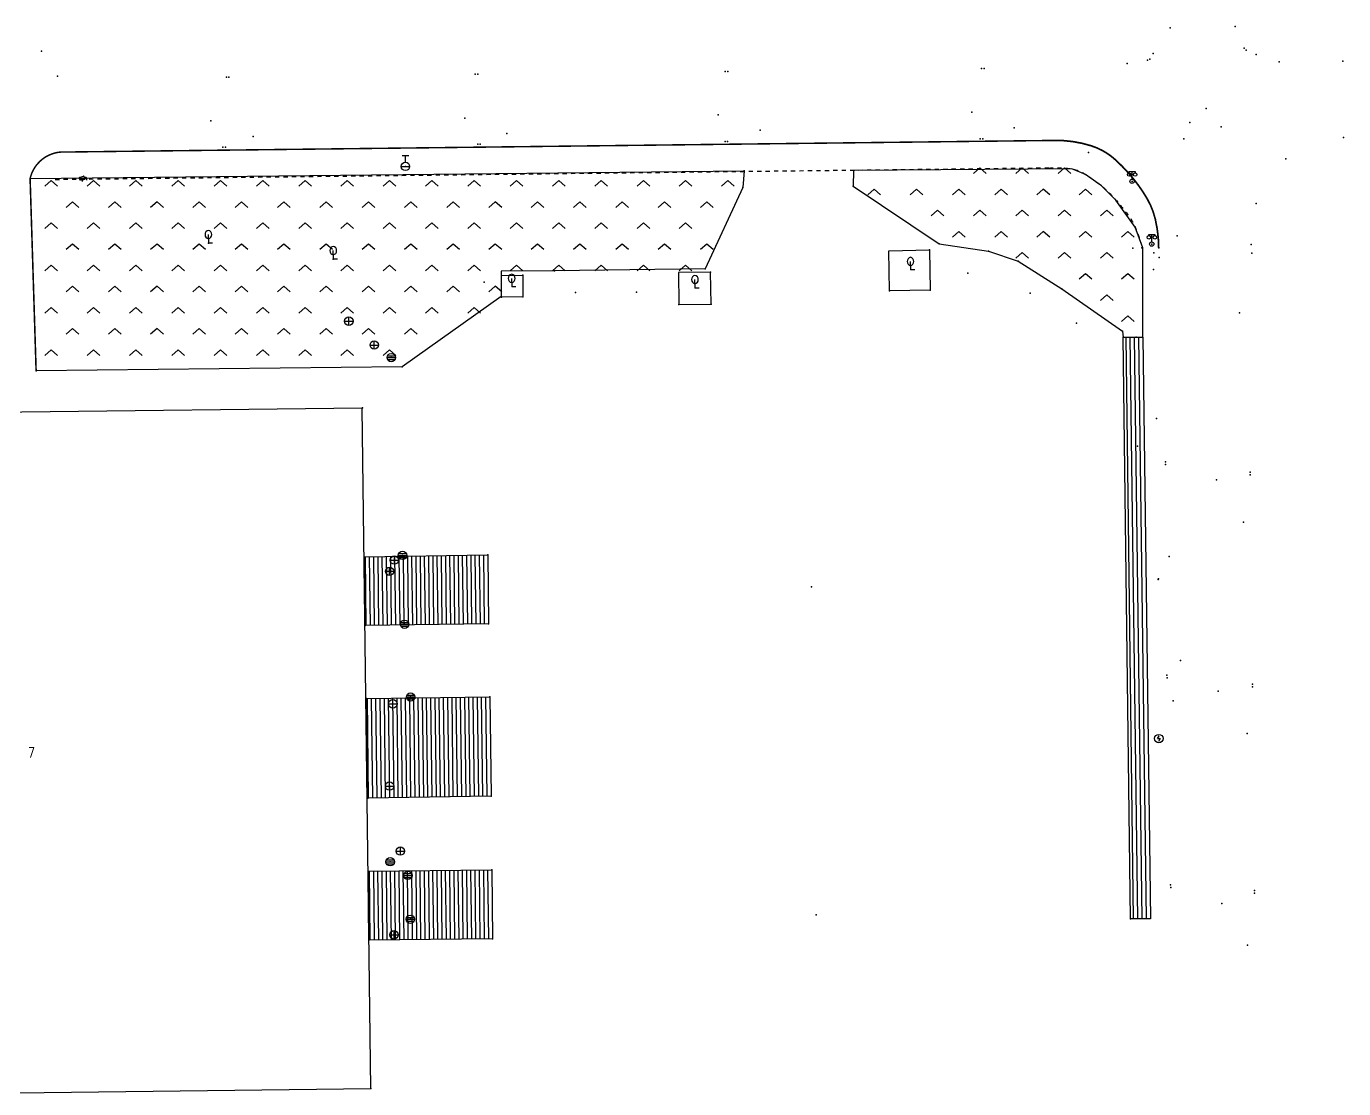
# Model space of a CAD drawing. Extents: x 940 to 1495, y 832 to 1212.
# Drawn here: x 1339.3 to 1495, y 1086 to 1211.6 of the extents above; entities that cross this region are included whole.
import ezdxf
from ezdxf.enums import TextEntityAlignment as Align

# ---------------------------------------------------------------- set-up
doc = ezdxf.new("R2010")
doc.units = 0
doc.header["$LTSCALE"] = 0.5
doc.header["$PDSIZE"] = 0.2
doc.linetypes.add('X6', pattern=[2, 1, -1])
doc.layers.get('0').update_dxf_attribs({"linetype": 'CONTINUOUS'})
doc.layers.add('ASSIST', color=7, linetype='CONTINUOUS', plot=False)
for name, color, linetype in [('COMPONENT', 4, 'CONTINUOUS'), ('DLDW', 11, 'CONTINUOUS'), ('DLSS', 4, 'CONTINUOUS'), ('GXYZ', 2, 'CONTINUOUS'), ('JMD', 6, 'CONTINUOUS'), ('ZBTZ', 3, 'CONTINUOUS'), ('ZDH', 1, 'CONTINUOUS')]:
    doc.layers.add(name, color=color, linetype=linetype)
doc.styles.add('HZ', font='rs.shx', dxfattribs={"width": 0.8, "bigfont": 'hztxt.shx'})

# ---------------------------------------------------------------- blocks, each defined once
blk = doc.blocks.new('gcbj0103')
for p, q in [((-1, 0), (1, 0)), ((-0.9009279699931145, 0.4339686542644392), (0.9009279699931145, 0.4339686542644392)), ((-0.8840719287007586, -0.4673508584386283), (0.8840719287007586, -0.4673508584386283))]:
    blk.add_line(p, q)
blk.add_circle((0, 0), 1)
blk = doc.blocks.new('gcbj0102')
for p, q in [((-1, 0), (1, 0)), ((-8.881784197001252e-16, -1), (-8.881784197001252e-16, 1))]:
    blk.add_line(p, q)
blk.add_circle((0, 0), 1)
blk = doc.blocks.new('gcbj0612')
for p, q in [((-0.7458569407542344, 0.2598197386311203), (0.1571368456564155, 0.5260803049821767)), ((-0.5670090337425311, -0.3368004811462534), (0.3359847526681197, -0.07053991479519683))]:
    blk.add_line(p, q)
at = {"flags": 128}
for points in [[(-0.7347474870311482, 0.2633573525126936), (-0.7654477018694417, 0.2497338557431057), (-0.7922594463429147, 0.2256723448834808), (-0.8142136741489769, 0.1920424656279407), (-0.8305169022935347, 0.1500596894345765), (-0.8405798896337973, 0.1012413832200727), (-0.8440389335884295, 0.0473519677658778), (-0.8407690152964601, -0.009660853045991229), (-0.8308883181246497, -0.06773648732593768), (-0.814753956212693, -0.1247759303364951), (-0.792949067437758, -0.1787176279924427), (-0.7662617372922544, -0.2276119867967721), (-0.7356565154208012, -0.2696918372292857), (-0.7022395542829606, -0.3034363038573714), (-0.667218629921297, -0.32762577373674), (-0.6318594897883695, -0.341385976400902), (-0.597440105335923, -0.3442195822737164), (-0.5652044827969005, -0.3360241774560515), (-0.5363177015589574, -0.3170959652309367), (-0.5118238051598076, -0.2881190605051636), (-0.4926080668335409, -0.2501407641141103), (-0.4793649934293864, -0.2045337106408359), (-0.4725732241246614, -0.1529462578258831), (-0.4724782311578211, -0.09724291062378158), (-0.4790834478221888, -0.03943693313607093), (-0.4921501443777901, 0.01838241599883774), (-0.5112060563661598, 0.07412539485636405), (-0.5355624534783437, 0.1257773069436822), (-0.564339032062734, 0.1714713175802123), (-0.5964957315926463, 0.2095559261669666), (-0.6308703251636065, 0.2386546557211399), (-0.66622042540183, 0.2577158023406442), (-0.7012683875809196, 0.2660504465233174)], [(-0.7125718318520766, 0.1761321249843057), (-0.7241168407460936, 0.1668597046865807), (-0.745193987841973, 0.1209817677679187), (-0.7534887512468319, 0.03866720824729918), (-0.7401951170540225, -0.05999870397622241), (-0.7047586472457568, -0.1530508592238461), (-0.6581541844915546, -0.221393572121191), (-0.6178041203861657, -0.2514852704528304), (-0.6030864599991925, -0.255005689588497), (-0.5915354121203765, -0.2446691776438211), (-0.5705369717625195, -0.1991121883041005), (-0.5617865780718726, -0.1168371180043832), (-0.5758802286178867, -0.01824664557686012), (-0.6106642327333984, 0.07512669735982255), (-0.6576933486222306, 0.1429505950606318), (-0.6978411817650052, 0.1735142059068034)]]:
    blk.add_lwpolyline(points, close=True, dxfattribs=at)
blk.add_lwpolyline([(0.2976538328897113, -0.08184233189102658), (0.3292567688137712, -0.07128064146669666), (0.3572731540031045, -0.05010334967069735), (0.3806905114285786, -0.01907577727292048), (0.3986625671574198, 0.02068077816771621), (0.4105398336319445, 0.06772956459097876), (0.4158930813354581, 0.1203702978531348), (0.4145288506087493, 0.1767006078638088), (0.4064964430395817, 0.2346847878555393), (0.3920861397651343, 0.2922273622736473), (0.3718187110757077, 0.347248814635126), (0.3464265964294601, 0.3977607386466923), (0.3168274350088444, 0.4419376967148312), (0.2840909033912433, 0.4781831889713879), (0.2494000587788014, 0.5051873487768452), (0.2140085847946537, 0.5219742796581471), (0.1791954849288626, 0.5279373229834932), (0.1462188609561151, 0.522860981844562)], dxfattribs=at)
at = {"extrusion": (0, 0, -1), "flags": 128}
blk.add_lwpolyline([(-0.4023446645690179, 0.2541732805644537), (-0.506423858782463, 0.2825473205747729), (-0.605374279677756, 0.2943829550181719), (-0.694067153936745, 0.2731417783277305), (-0.7671658848188543, 0.2032230796242877), (-0.8136418622158144, 0.0947083865141137), (-0.8162163030180236, -0.01412013098298046), (-0.7955409019545915, -0.05623803400928667), (-0.7572906624563336, -0.08353754529338582), (-0.7022098950160722, -0.09255065438953097), (-0.6427814281366047, -0.08578044505304958), (-0.5944132513682155, -0.06721795822032182), (-0.5725133542611899, -0.04085423482772797), (-0.5878949997979642, -0.01110048940547274), (-0.6314281318417642, 0.01580830840407455), (-0.6885730347363492, 0.03314249225611873), (-0.7452185545258577, 0.03448630897047184), (-0.7945621382187175, 0.01877631431858339), (-0.8359231746992085, -0.01056765322274296), (-0.8927311324439069, -0.09592453278434072), (-0.9118600060691657, -0.1933414949939753), (-0.8975803125531636, -0.286512028175167), (-0.8661122684509532, -0.3768418472422602)], dxfattribs=at)
blk.add_lwpolyline([(-0.09282248118870484, -0.1969798290674589), (-0.2215975466818496, -0.5397991055343048), (0.05032784705915372, -0.5397991055343048)], close=True)
blk = doc.blocks.new('gc133')
for p, q in [((-1, 0), (1, 0)), ((-0.8, 2.6), (0.8, 2.6)), ((0, 1), (0, 2.6))]:
    blk.add_line(p, q)
blk.add_circle((0, 0), 1)
blk = doc.blocks.new('gc143')
for p, q in [((2.498001805406602e-16, 1), (9.593355060531668e-17, 2)), ((2.498001805406602e-16, 1), (2.498001805406602e-16, 0)), ((1, 0), (0, 0))]:
    blk.add_line(p, q)
for centre, start, end in [((0.2249999999999998, 2), 102.6803834918198, 257.3196165081802), ((-0.2249999999999998, 2), 282.6803834918198, 77.31961650818025)]:
    blk.add_arc(centre, 1.025, start, end)
blk = doc.blocks.new('gc097')
for p, q in [((-0.6999991656703307, 2.001080768634255), (-0.6999991656703307, 2.301080768634255)), ((-0.6999991656703307, 2.301080768634255), (0.6999991656703307, 2.298919231365744)), ((3.061515884555943e-17, 0.5), (3.061515884555943e-17, 2.3)), ((0.6999991656703307, 2.298919231365744), (0.6999991656703307, 1.998919231365745))]:
    blk.add_line(p, q)
for centre, radius in [((-0.6999991656703307, 1.601080768634255), 0.4), ((0, 0), 0.5), ((0.7265381501658085, 1.599800599500545), 0.4)]:
    blk.add_circle(centre, radius)
blk = doc.blocks.new('gc050')
for p, q in [((-0.3464, 0), (0.05446059767919031, 0.6923227435439937)), ((-0.3464, 0), (0.3464, -1.110223024625157e-16)), ((0.3464, -1.110223024625157e-16), (-0.0550644551031203, -0.6919727532849503))]:
    blk.add_line(p, q)
blk.add_circle((0, 0), 1)
blk = doc.blocks.new('gc211')
for p, q in [((0, 0), (-1.5, -1.322875655532295)), ((1.5, -1.322875655532295), (0, 0))]:
    blk.add_line(p, q)

msp = doc.modelspace()

# ---------------------------------------------------------------- linework, layer by layer
at = {"layer": 'ASSIST', "linetype": 'Continuous', "flags": 128}
for points in [[(1468.928, 1174.861), (1471.240389096566, 1174.861), (1472.17167498134, 1106.055), (1469.807, 1106.055)], [(1379.199, 1148.896), (1393.8, 1149.102), (1393.895, 1140.959), (1379.296, 1140.744)], [(1379.489, 1132.118), (1394.042, 1132.326), (1394.2, 1120.594), (1379.632, 1120.348)], [(1379.676, 1111.707), (1394.287, 1111.875), (1394.38, 1103.695), (1379.759, 1103.566)]]:
    msp.add_lwpolyline(points, close=True, dxfattribs=at)
at = {"layer": 'DLSS', "linetype": 'Continuous', "const_width": 0.175, "elevation": 8.675, "flags": 128}
msp.add_lwpolyline([(1460.764, 1198.119), (1343.253, 1196.741)], dxfattribs=at)
at = {"layer": 'DLSS', "linetype": 'Continuous', "flags": 128}
for points, const_width in [([(1473.133, 1185.43, 0.05673601141596301), (1472.737534777965, 1188.787951049303, 0.07351776362397887), (1471.774, 1191.219, 0.0395730668242844), (1470.177993036022, 1193.535792847546, 0.03581904427935694), (1468.051, 1195.801, 0.1097548606046813), (1465.156948147421, 1197.483535992135, 0.0823454519112214), (1460.764, 1198.119)], 0.2), ([(1339.704, 1193.627, -0.06689575453661205), (1340.084670652338, 1194.635137211985, -0.06689575453653256), (1340.718, 1195.507, -0.08922379532718105), (1341.874514292037, 1196.351997382244, -0.08922379532721222), (1343.253, 1196.741)], 0.175)]:
    msp.add_lwpolyline(points, format="xyb", dxfattribs=dict(at, const_width=const_width))
at = {"layer": 'DLSS', "linetype": 'X6', "flags": 128}
msp.add_lwpolyline([(1460.155683624468, 1194.845997132477), (1342.644683624468, 1193.467997132477)], dxfattribs=at)
msp.add_lwpolyline([(1460.155683624468, 1194.845997132477, -0.06750446779402339), (1462.84890433047, 1194.749269935577, -0.1047919637646893), (1464.471708545678, 1194.101993363145, -0.0170490432235503), (1466.355767015586, 1192.749988037389, -0.03262663811911104), (1467.266075971618, 1191.948734499475, -0.01991180193421777), (1468.079001121998, 1191.065519047297, -0.0106005308799156), (1469.501567947289, 1189.316974559945, -0.06349153174759546), (1470.35917791383, 1187.869737113501, -0.0409383624989052), (1471.193525717326, 1185.404181240743)], format="xyb", dxfattribs=at)
at = {"layer": 'DLSS', "linetype": 'Continuous', "const_width": 0.175, "flags": 128}
msp.add_lwpolyline([(1339.704, 1193.627), (1340.416, 1170.867)], dxfattribs=at)
at = {"layer": 'JMD', "linetype": 'Continuous'}
for p, q in [((1468.928, 1174.861), (1471.240389096566, 1174.861)), ((1469.240389096566, 1174.861), (1470.126452587884, 1106.055)), ((1469.740389096566, 1174.861), (1470.637758186248, 1106.055)), ((1470.240389096566, 1174.861), (1471.149063784612, 1106.055)), ((1470.740389096566, 1174.861), (1471.660369382976, 1106.055)), ((1471.240389096566, 1174.861), (1472.17167498134, 1106.055)), ((1379.199, 1148.896), (1393.8, 1149.102)), ((1379.30144292054, 1148.897445328514), (1379.398428888224, 1140.745508473934)), ((1379.801393164659, 1148.904498937875), (1379.898310650699, 1140.752870250695)), ((1380.301343408778, 1148.911552547237), (1380.398192413174, 1140.760232027456)), ((1380.801293652897, 1148.918606156599), (1380.898074175649, 1140.767593804217)), ((1381.301243897017, 1148.92565976596), (1381.397955938124, 1140.774955580978)), ((1381.801194141136, 1148.932713375322), (1381.897837700599, 1140.782317357739)), ((1382.301144385255, 1148.939766984684), (1382.397719463074, 1140.7896791345)), ((1382.801094629375, 1148.946820594045), (1382.897601225549, 1140.79704091126)), ((1383.301044873494, 1148.953874203406), (1383.397482988024, 1140.804402688021)), ((1383.800995117613, 1148.960927812768), (1383.897364750499, 1140.811764464782)), ((1384.300945361733, 1148.96798142213), (1384.397246512974, 1140.819126241543)), ((1384.800895605852, 1148.975035031491), (1384.897128275449, 1140.826488018304)), ((1385.300845849971, 1148.982088640853), (1385.397010037924, 1140.833849795065)), ((1385.800796094091, 1148.989142250215), (1385.896891800399, 1140.841211571826)), ((1386.30074633821, 1148.996195859576), (1386.396773562874, 1140.848573348587)), ((1386.800696582329, 1149.003249468938), (1386.896655325349, 1140.855935125348)), ((1387.300646826449, 1149.010303078299), (1387.396537087825, 1140.863296902108)), ((1387.800597070568, 1149.017356687661), (1387.8964188503, 1140.870658678869)), ((1388.300547314687, 1149.024410297023), (1388.396300612774, 1140.87802045563)), ((1388.800497558807, 1149.031463906384), (1388.89618237525, 1140.885382232391)), ((1389.300447802926, 1149.038517515746), (1389.396064137725, 1140.892744009152)), ((1389.800398047045, 1149.045571125107), (1389.8959459002, 1140.900105785913)), ((1390.300348291165, 1149.052624734469), (1390.395827662675, 1140.907467562674)), ((1390.800298535284, 1149.05967834383), (1390.89570942515, 1140.914829339435)), ((1391.300248779403, 1149.066731953192), (1391.395591187625, 1140.922191116196)), ((1391.800199023523, 1149.073785562554), (1391.8954729501, 1140.929552892957)), ((1392.300149267642, 1149.080839171915), (1392.395354712575, 1140.936914669717)), ((1392.800099511761, 1149.087892781277), (1392.89523647505, 1140.944276446478)), ((1393.300049755881, 1149.094946390639), (1393.395118237525, 1140.951638223239)), ((1393.8, 1149.102), (1393.895, 1140.959)), ((1393.895, 1140.959), (1379.296, 1140.744)), ((1379.489, 1132.118), (1394.042, 1132.326)), ((1390.542357431751, 1132.2759810586), (1390.696750296554, 1120.534842982767)), ((1391.042306370072, 1132.283126621657), (1391.197214539903, 1120.543293985229)), ((1391.542255308393, 1132.290272184714), (1391.697678783253, 1120.551744987691)), ((1392.042204246715, 1132.297417747771), (1392.198143026602, 1120.560195990153)), ((1392.542153185036, 1132.304563310829), (1392.698607269952, 1120.568646992615)), ((1393.042102123357, 1132.311708873886), (1393.199071513301, 1120.577097995076)), ((1393.542051061679, 1132.318854436943), (1393.699535756651, 1120.585548997538)), ((1394.042, 1132.326), (1394.2, 1120.594)), ((1379.543480788682, 1132.118778671342), (1379.686536942866, 1120.348920928607)), ((1380.043429727004, 1132.125924234399), (1380.187001186215, 1120.357371931069)), ((1380.543378665325, 1132.133069797457), (1380.687465429565, 1120.365822933531)), ((1381.043327603646, 1132.140215360514), (1381.187929672914, 1120.374273935992)), ((1381.543276541967, 1132.147360923571), (1381.688393916264, 1120.382724938454)), ((1382.043225480289, 1132.154506486628), (1382.188858159613, 1120.391175940916)), ((1382.54317441861, 1132.161652049685), (1382.689322402962, 1120.399626943378)), ((1383.043123356931, 1132.168797612743), (1383.189786646312, 1120.40807794584)), ((1383.543072295253, 1132.1759431758), (1383.690250889661, 1120.416528948301)), ((1384.043021233574, 1132.183088738857), (1384.190715133011, 1120.424979950763)), ((1384.542970171895, 1132.190234301914), (1384.69117937636, 1120.433430953225)), ((1385.042919110216, 1132.197379864971), (1385.19164361971, 1120.441881955687)), ((1385.542868048538, 1132.204525428028), (1385.692107863059, 1120.450332958149)), ((1386.042816986859, 1132.211670991085), (1386.192572106409, 1120.458783960611)), ((1386.54276592518, 1132.218816554143), (1386.693036349758, 1120.467234963073)), ((1387.042714863502, 1132.2259621172), (1387.193500593108, 1120.475685965534)), ((1387.542663801823, 1132.233107680257), (1387.693964836457, 1120.484136967996)), ((1388.042612740144, 1132.240253243314), (1388.194429079806, 1120.492587970458)), ((1388.542561678466, 1132.247398806371), (1388.694893323156, 1120.50103897292)), ((1389.042510616787, 1132.254544369428), (1389.195357566505, 1120.509489975382)), ((1389.542459555108, 1132.261689932486), (1389.695821809855, 1120.517940977844)), ((1390.04240849343, 1132.268835495543), (1390.196286053204, 1120.526391980305)), ((1394.2, 1120.594), (1379.632, 1120.348)), ((1379.676, 1111.707), (1394.287, 1111.875)), ((1379.787958415057, 1111.708287318714), (1379.871035041171, 1103.56698847687)), ((1380.287925366262, 1111.714036031862), (1380.371344177683, 1103.571402667322)), ((1380.787892317467, 1111.71978474501), (1380.871653314194, 1103.575816857775)), ((1381.287859268672, 1111.725533458158), (1381.371962450705, 1103.580231048228)), ((1381.787826219877, 1111.731282171305), (1381.872271587217, 1103.584645238681)), ((1382.287793171082, 1111.737030884453), (1382.372580723728, 1103.589059429134)), ((1382.787760122287, 1111.742779597601), (1382.872889860239, 1103.593473619586)), ((1383.287727073492, 1111.748528310748), (1383.373198996751, 1103.597887810039)), ((1383.787694024697, 1111.754277023896), (1383.873508133262, 1103.602302000492)), ((1384.287660975902, 1111.760025737044), (1384.373817269773, 1103.606716190945)), ((1384.787627927107, 1111.765774450192), (1384.874126406285, 1103.611130381397)), ((1385.287594878311, 1111.77152316334), (1385.374435542796, 1103.61554457185)), ((1385.787561829516, 1111.777271876487), (1385.874744679307, 1103.619958762303)), ((1386.287528780721, 1111.783020589635), (1386.375053815819, 1103.624372952756)), ((1386.787495731926, 1111.788769302783), (1386.87536295233, 1103.628787143208)), ((1387.287462683131, 1111.794518015931), (1387.375672088841, 1103.633201333661)), ((1387.787429634336, 1111.800266729079), (1387.875981225353, 1103.637615524114)), ((1388.287396585541, 1111.806015442226), (1388.376290361864, 1103.642029714567)), ((1388.787363536746, 1111.811764155374), (1388.876599498375, 1103.646443905019)), ((1389.287330487951, 1111.817512868522), (1389.376908634887, 1103.650858095472)), ((1389.787297439156, 1111.82326158167), (1389.877217771398, 1103.655272285925)), ((1390.287264390361, 1111.829010294818), (1390.377526907909, 1103.659686476378)), ((1390.787231341566, 1111.834759007965), (1390.877836044421, 1103.664100666831)), ((1391.28719829277, 1111.840507721113), (1391.378145180932, 1103.668514857283)), ((1391.787165243975, 1111.846256434261), (1391.878454317443, 1103.672929047736)), ((1392.28713219518, 1111.852005147409), (1392.378763453955, 1103.677343238189)), ((1392.787099146385, 1111.857753860557), (1392.879072590466, 1103.681757428642)), ((1393.28706609759, 1111.863502573704), (1393.379381726977, 1103.686171619094)), ((1393.787033048795, 1111.869251286852), (1393.879690863489, 1103.690585809547)), ((1394.287, 1111.875), (1394.38, 1103.695)), ((1472.17167498134, 1106.055), (1469.807, 1106.055)), ((1394.38, 1103.695), (1379.759, 1103.566))]:
    msp.add_line(p, q, dxfattribs=at)
at = {"layer": 'JMD', "linetype": 'Continuous', "flags": 128}
for points in [[(1446.03, 1185.176), (1446.097, 1180.412), (1441.298, 1180.317), (1441.231, 1185.081)], [(1397.939, 1182.179), (1397.939, 1179.636), (1395.414, 1179.604), (1395.414, 1182.147)], [(1416.402, 1178.734), (1420.205, 1178.775), (1420.16, 1182.558), (1416.357, 1182.517)], [(1298.439, 1165.505), (1299.459, 1085.039), (1379.986, 1086.001), (1378.968, 1166.442)]]:
    msp.add_lwpolyline(points, close=True, dxfattribs=at)
at = {"layer": 'ZBTZ', "linetype": 'Continuous', "flags": 128}
for points, elevation in [([(1437.046, 1194.575), (1436.994, 1192.721), (1447.198, 1185.884), (1453.01, 1185.031), (1456.521, 1183.831), (1461.692, 1180.581), (1468.845, 1175.578), (1468.928, 1174.861), (1471.240389096566, 1174.861), (1471.240389096565, 1185.404181240743), (1470.35917791383, 1187.869737113501), (1468.079001121998, 1191.065519047297), (1466.355767015586, 1192.749988037389), (1464.471708545678, 1194.101993363145), (1462.84890433047, 1194.749269935577)], 12.305), ([(1424.127, 1194.538), (1423.986, 1192.551), (1419.525, 1182.922), (1401.686, 1182.687), (1395.396033631439, 1182.649898350166), (1395.398829053754, 1179.678999966799), (1383.697, 1171.331), (1340.416, 1170.867), (1339.704, 1193.627)], 12.021)]:
    msp.add_lwpolyline(points, close=True, dxfattribs=dict(at, elevation=elevation))
at = {"layer": 'ZDH', "linetype": 'Continuous'}
for p in [(1474.509, 1211.435, 13.057), (1474.509, 1211.435, 13.057), (1482.162, 1211.61, 13.112), (1482.162, 1211.61, 13.112), (1341.056, 1208.68, 10.364), (1341.056, 1208.68, 10.364), (1483.255, 1209.037, 13.087), (1483.255, 1209.037, 13.087), (1483.465, 1208.784, 13.082), (1483.465, 1208.784, 13.082), (1469.421, 1207.219, 12.846), (1469.421, 1207.219, 12.846), (1471.826, 1207.595, 12.871), (1471.826, 1207.595, 12.871), (1472.101, 1207.727, 12.877), (1472.101, 1207.727, 12.877), (1472.495, 1208.393, 12.907), (1472.495, 1208.393, 12.907), (1484.644, 1208.263, 13.12), (1484.644, 1208.263, 13.12), (1487.369, 1207.432, 13.173), (1487.369, 1207.432, 13.173), (1494.919, 1207.48, 13.262), (1494.919, 1207.48, 13.262), (1342.953, 1205.723, 10.256), (1342.953, 1205.723, 10.256), (1362.902, 1205.599, 10.653), (1362.902, 1205.599, 10.653), (1363.195, 1205.605, 10.658), (1363.195, 1205.605, 10.658), (1392.33, 1205.954, 11.235), (1392.33, 1205.954, 11.235), (1392.636, 1205.971, 11.241), (1392.636, 1205.971, 11.241), (1421.892, 1206.265, 11.853), (1421.892, 1206.265, 11.853), (1422.187, 1206.269, 11.857), (1422.187, 1206.269, 11.857), (1452.181, 1206.617, 12.449), (1452.181, 1206.617, 12.449), (1452.481, 1206.625, 12.461), (1452.481, 1206.625, 12.461), (1421.034, 1201.135, 11.87), (1421.034, 1201.135, 11.87), (1451.057, 1201.449, 12.476), (1451.057, 1201.449, 12.476), (1478.746, 1201.881, 13.118), (1478.746, 1201.881, 13.118), (1361.084, 1200.451, 10.665), (1361.084, 1200.451, 10.665), (1391.112, 1200.765, 11.279), (1391.112, 1200.765, 11.279), (1426.007, 1199.349, 11.957), (1426.007, 1199.349, 11.957), (1456.057, 1199.625, 12.545), (1456.057, 1199.625, 12.545), (1476.806, 1200.227, 13.067), (1476.806, 1200.227, 13.067), (1480.517, 1199.743, 13.144), (1480.517, 1199.743, 13.144), (1366.075, 1198.586, 10.75), (1366.075, 1198.586, 10.75), (1392.618, 1197.692, 11.23), (1392.618, 1197.692, 11.23), (1396.071, 1198.951, 11.348), (1396.071, 1198.951, 11.348), (1421.871, 1198.002, 11.836), (1421.871, 1198.002, 11.836), (1422.14, 1197.991, 11.841), (1422.14, 1197.991, 11.841), (1452.034, 1198.311, 12.401), (1452.034, 1198.311, 12.401), (1452.336, 1198.308, 12.401), (1452.336, 1198.308, 12.401), (1460.764, 1198.119, 12.606), (1460.764, 1198.119, 12.606), (1476.101, 1198.319, 13.02), (1476.101, 1198.319, 13.02), (1476.101, 1198.319, 13.02), (1495.002, 1198.463, 13.27), (1495.002, 1198.463, 13.27), (1343.253, 1196.741, 10.241), (1343.253, 1196.741, 10.241), (1362.5, 1197.312, 10.647), (1362.5, 1197.312, 10.647), (1362.794, 1197.313, 10.644), (1362.794, 1197.313, 10.644), (1392.921, 1197.688, 11.236), (1392.921, 1197.688, 11.236), (1464.821, 1196.691, 12.865), (1464.821, 1196.691, 12.865), (1340.718, 1195.507, 10.229), (1340.718, 1195.507, 10.229), (1384.071, 1195.051, 11.235), (1384.071, 1195.051, 11.235), (1437.046, 1194.575, 12.305), (1437.046, 1194.575, 12.305), (1468.051, 1195.801, 12.733), (1468.051, 1195.801, 12.733), (1488.182, 1195.953, 13.087), (1488.182, 1195.953, 13.087), (1339.704, 1193.627, 10.286), (1339.704, 1193.627, 10.286), (1345.928, 1193.621, 10.528), (1345.928, 1193.621, 10.528), (1424.127, 1194.538, 12.021), (1424.127, 1194.538, 12.021), (1424.127, 1194.538, 12.021), (1469.989, 1193.28, 12.787), (1469.989, 1193.28, 12.787), (1423.986, 1192.551, 12.012), (1423.986, 1192.551, 12.012), (1423.986, 1192.551, 12.012), (1436.994, 1192.721, 12.775), (1436.994, 1192.721, 12.775), (1471.774, 1191.219, 12.789), (1471.774, 1191.219, 12.789), (1484.668, 1190.642, 12.996), (1484.668, 1190.642, 12.996), (1475.324, 1186.832, 12.877), (1475.324, 1186.832, 12.877), (1360.784, 1185.982, 11.367), (1360.784, 1185.982, 11.367), (1447.198, 1185.884, 12.492), (1447.198, 1185.884, 12.492), (1470.09, 1185.391, 13.046), (1470.09, 1185.391, 13.046), (1471.138, 1185.416, 13.018), (1471.138, 1185.416, 13.018), (1472.315, 1185.861, 12.998), (1472.315, 1185.861, 12.998), (1473.133, 1185.43, 12.829), (1473.133, 1185.43, 12.829), (1484.078, 1185.819, 12.863), (1484.078, 1185.819, 12.863), (1375.543, 1184.088, 11.335), (1375.543, 1184.088, 11.335), (1446.03, 1185.176, 11.943), (1446.03, 1185.176, 11.943), (1446.03, 1185.176, 11.943), (1453.01, 1185.031, 12.53), (1453.01, 1185.031, 12.53), (1456.521, 1183.831, 12.525), (1456.521, 1183.831, 12.525), (1472.572, 1184.809, 12.982), (1472.572, 1184.809, 12.982), (1473.183, 1184.266, 12.765), (1473.183, 1184.266, 12.765), (1484.127, 1184.769, 12.797), (1484.127, 1184.769, 12.797), (1397.939, 1182.179, 11.734), (1397.939, 1182.179, 11.734), (1397.939, 1182.179, 11.734), (1401.686, 1182.687, 11.733), (1401.686, 1182.687, 11.733), (1401.686, 1182.687, 11.733), (1419.525, 1182.922, 11.811), (1419.525, 1182.922, 11.811), (1419.525, 1182.922, 11.811), (1420.16, 1182.558, 11.815), (1420.16, 1182.558, 11.815), (1420.16, 1182.558, 11.815), (1450.576, 1182.416, 11.973), (1450.576, 1182.416, 11.973), (1450.576, 1182.416, 11.973), (1472.526, 1182.867, 13.011), (1472.526, 1182.867, 13.011), (1393.392, 1181.359, 11.732), (1393.392, 1181.359, 11.732), (1393.392, 1181.359, 11.732), (1461.692, 1180.581, 11.998), (1461.692, 1180.581, 11.998), (1395.414, 1179.604, 11.732), (1395.414, 1179.604, 11.732), (1395.414, 1179.604, 11.732), (1397.954, 1179.636, 11.722), (1397.954, 1179.636, 11.722), (1397.954, 1179.636, 11.722), (1404.174, 1180.151, 11.733), (1404.174, 1180.151, 11.733), (1404.174, 1180.151, 11.733), (1411.405, 1180.158, 11.784), (1411.405, 1180.158, 11.784), (1411.405, 1180.158, 11.784), (1441.298, 1180.317, 11.916), (1441.298, 1180.317, 11.916), (1441.298, 1180.317, 11.916), (1446.097, 1180.412, 11.937), (1446.097, 1180.412, 11.937), (1446.097, 1180.412, 11.937), (1457.933, 1180.04, 11.994), (1457.933, 1180.04, 11.994), (1457.933, 1180.04, 11.994), (1416.402, 1178.734, 11.796), (1416.402, 1178.734, 11.796), (1416.402, 1178.734, 11.796), (1420.205, 1178.775, 11.787), (1420.205, 1178.775, 11.787), (1420.205, 1178.775, 11.787), (1482.685, 1177.715, 12.761), (1482.685, 1177.715, 12.761), (1377.383, 1176.753, 11.508), (1377.383, 1176.753, 11.508), (1377.383, 1176.753, 11.508), (1463.416, 1176.518, 12.044), (1463.416, 1176.518, 12.044), (1463.416, 1176.518, 12.044), (1468.845, 1175.578, 12.508), (1468.845, 1175.578, 12.508), (1468.928, 1174.861, 12.478), (1468.928, 1174.861, 12.478), (1470.486, 1174.841, 12.728), (1470.486, 1174.841, 12.728), (1380.39, 1173.928, 11.685), (1380.39, 1173.928, 11.685), (1380.39, 1173.928, 11.685), (1382.397, 1172.443, 11.752), (1382.397, 1172.443, 11.752), (1382.397, 1172.443, 11.752), (1383.697, 1171.331, 11.746), (1383.697, 1171.331, 11.746), (1383.697, 1171.331, 11.746), (1340.416, 1170.867, 11.741), (1340.416, 1170.867, 11.741), (1378.968, 1166.442, 12.096), (1378.968, 1166.442, 12.096), (1378.968, 1166.442, 12.096), (1378.986, 1166.514, 12.111), (1378.986, 1166.514, 12.111), (1472.888, 1165.245, 12.732), (1472.888, 1165.245, 12.732), (1470.609, 1161.958, 12.738), (1470.609, 1161.958, 12.738), (1473.928, 1159.779, 12.523), (1473.928, 1159.779, 12.523), (1473.93, 1160.096, 12.523), (1473.93, 1160.096, 12.523), (1483.943, 1158.895, 12.472), (1483.943, 1158.895, 12.472), (1479.952, 1157.986, 12.529), (1479.952, 1157.986, 12.529), (1483.961, 1158.584, 12.468), (1483.961, 1158.584, 12.468), (1483.163, 1152.985, 12.434), (1483.163, 1152.985, 12.434), (1379.199, 1148.896, 17.128), (1379.199, 1148.896, 17.128), (1379.199, 1148.896, 17.128), (1382.764, 1148.498, 11.881), (1382.764, 1148.498, 11.881), (1383.733, 1149.048, 11.81), (1383.733, 1149.048, 11.81), (1393.8, 1149.102, 11.735), (1393.8, 1149.102, 11.735), (1393.8, 1149.102, 11.735), (1474.366, 1148.925, 12.362), (1474.366, 1148.925, 12.362), (1382.207, 1147.166, 11.93), (1382.207, 1147.166, 11.93), (1432.087, 1145.333, 11.818), (1432.087, 1145.333, 11.818), (1432.087, 1145.333, 11.818), (1473.072, 1146.221, 12.463), (1473.072, 1146.221, 12.463), (1473.072, 1146.221, 12.463), (1473.072, 1146.221, 12.463), (1473.072, 1146.221, 12.463), (1473.072, 1146.221, 12.463), (1473.072, 1146.221, 12.463), (1473.072, 1146.221, 12.463), (1473.072, 1146.221, 12.463), (1473.074, 1146.216, 12.446), (1473.074, 1146.216, 12.446), (1473.095, 1146.267, 12.448), (1473.095, 1146.267, 12.448), (1379.296, 1140.744, 17.13), (1379.296, 1140.744, 17.13), (1379.296, 1140.744, 17.13), (1383.977, 1140.899, 11.773), (1383.977, 1140.899, 11.773), (1393.895, 1140.959, 11.762), (1393.895, 1140.959, 11.762), (1393.895, 1140.959, 11.762), (1475.713, 1136.612, 12.19), (1475.713, 1136.612, 12.19), (1474.114, 1134.891, 12.155), (1474.114, 1134.891, 12.155), (1474.122, 1134.567, 12.15), (1474.122, 1134.567, 12.15), (1384.686, 1132.305, 11.741), (1384.686, 1132.305, 11.741), (1394.042, 1132.326, 11.712), (1394.042, 1132.326, 11.712), (1394.042, 1132.326, 11.712), (1480.167, 1132.977, 12.208), (1480.167, 1132.977, 12.208), (1484.222, 1133.821, 12.134), (1484.222, 1133.821, 12.134), (1484.224, 1133.522, 12.13), (1484.224, 1133.522, 12.13), (1379.489, 1132.118, 16.942), (1379.489, 1132.118, 16.942), (1379.489, 1132.118, 16.942), (1382.582, 1131.496, 11.918), (1382.582, 1131.496, 11.918), (1474.838, 1131.835, 12.118), (1474.838, 1131.835, 12.118), (1483.604, 1127.972, 12.089), (1483.604, 1127.972, 12.089), (1473.15, 1127.383, 12.188), (1473.15, 1127.383, 12.188), (1382.207, 1121.771, 11.948), (1382.207, 1121.771, 11.948), (1379.632, 1120.348, 16.954), (1379.632, 1120.348, 16.954), (1379.632, 1120.348, 16.954), (1394.2, 1120.594, 11.72), (1394.2, 1120.594, 11.72), (1394.2, 1120.594, 11.72), (1383.473, 1114.089, 11.862), (1383.473, 1114.089, 11.862), (1382.274, 1112.829, 11.966), (1382.274, 1112.829, 11.966), (1379.676, 1111.707, 17.126), (1379.676, 1111.707, 17.126), (1379.676, 1111.707, 17.126), (1384.373, 1111.207, 11.806), (1384.373, 1111.207, 11.806), (1394.287, 1111.875, 11.708), (1394.287, 1111.875, 11.708), (1394.287, 1111.875, 11.708), (1474.545, 1110.084, 11.821), (1474.545, 1110.084, 11.821), (1474.558, 1109.778, 11.817), (1474.558, 1109.778, 11.817), (1484.468, 1109.112, 11.769), (1484.468, 1109.112, 11.769), (1484.469, 1109.425, 11.774), (1484.469, 1109.425, 11.774), (1480.581, 1107.902, 11.838), (1480.581, 1107.902, 11.838), (1384.658, 1106.024, 11.815), (1384.658, 1106.024, 11.815), (1432.642, 1106.559, 11.728), (1432.642, 1106.559, 11.728), (1432.642, 1106.559, 11.728), (1469.807, 1106.055, 11.767), (1469.807, 1106.055, 11.767), (1469.807, 1106.055, 11.767), (1379.759, 1103.566, 17.118), (1379.759, 1103.566, 17.118), (1379.759, 1103.566, 17.118), (1382.724, 1104.181, 11.951), (1382.724, 1104.181, 11.951), (1394.38, 1103.695, 11.73), (1394.38, 1103.695, 11.73), (1394.38, 1103.695, 11.73), (1483.625, 1102.95, 11.717), (1483.625, 1102.95, 11.717), (1379.986, 1086.001, 12.143), (1379.986, 1086.001, 12.143), (1379.998, 1085.996, 12.134), (1379.998, 1085.996, 12.134)]:
    msp.add_point(p, dxfattribs=at)

# ---------------------------------------------------------------- block references
at = {"layer": 'COMPONENT', "linetype": 'Continuous', "xscale": 0.5, "yscale": 0.5}
for name, p in [('gcbj0612', (1345.928, 1193.621, 10.528)), ('gcbj0102', (1377.383, 1176.753, 11.508)), ('gcbj0102', (1380.39, 1173.928, 11.685)), ('gcbj0103', (1382.397, 1172.443, 11.752)), ('gcbj0103', (1383.733, 1149.048, 9.424)), ('gcbj0102', (1382.764, 1148.498, 9.436)), ('gcbj0102', (1382.207, 1147.166, 9.436)), ('gcbj0103', (1383.977, 1140.899, 9.424)), ('gcbj0103', (1384.686, 1132.305, 9.424)), ('gcbj0102', (1382.582, 1131.496, 9.436)), ('gcbj0102', (1382.207, 1121.771, 9.436)), ('gcbj0102', (1383.473, 1114.089, 9.436)), ('gcbj0103', (1382.274, 1112.829, 9.424)), ('gcbj0103', (1384.373, 1111.207, 9.424)), ('gcbj0103', (1384.658, 1106.024, 9.424)), ('gcbj0102', (1382.724, 1104.181, 9.436))]:
    msp.add_blockref(name, p, dxfattribs=at)
at = {"layer": 'DLDW', "linetype": 'Continuous', "xscale": 0.5, "yscale": 0.5}
for p in [(1469.989, 1193.28, 12.787), (1472.315, 1185.861, 12.998)]:
    msp.add_blockref('gc097', p, dxfattribs=at)
at = {"layer": 'GXYZ', "linetype": 'Continuous', "xscale": 0.5, "yscale": 0.5}
for name, p in [('gc133', (1384.071, 1195.051, 11.235)), ('gc050', (1473.15, 1127.383, 12.188))]:
    msp.add_blockref(name, p, dxfattribs=at)
at = {"layer": 'ZBTZ', "linetype": 'Continuous', "xscale": 0.5, "yscale": 0.5}
for name, p in [('gc211', (1451.994, 1194.861)), ('gc211', (1456.994, 1194.861)), ('gc211', (1461.994, 1194.861)), ('gc211', (1342.204, 1193.367)), ('gc211', (1347.204, 1193.367)), ('gc211', (1352.204, 1193.367)), ('gc211', (1357.204, 1193.367)), ('gc211', (1362.204, 1193.367)), ('gc211', (1367.204, 1193.367)), ('gc211', (1372.204, 1193.367)), ('gc211', (1377.204, 1193.367)), ('gc211', (1382.204, 1193.367)), ('gc211', (1387.204, 1193.367)), ('gc211', (1392.204, 1193.367)), ('gc211', (1397.204, 1193.367)), ('gc211', (1402.204, 1193.367)), ('gc211', (1407.204, 1193.367)), ('gc211', (1412.204, 1193.367)), ('gc211', (1417.204, 1193.367)), ('gc211', (1422.204, 1193.367)), ('gc211', (1439.494, 1192.361)), ('gc211', (1444.494, 1192.361)), ('gc211', (1449.494, 1192.361)), ('gc211', (1454.494, 1192.361)), ('gc211', (1459.494, 1192.361)), ('gc211', (1464.494, 1192.361)), ('gc211', (1344.704, 1190.867)), ('gc211', (1349.704, 1190.867)), ('gc211', (1354.704, 1190.867)), ('gc211', (1359.704, 1190.867)), ('gc211', (1364.704, 1190.867)), ('gc211', (1369.704, 1190.867)), ('gc211', (1374.704, 1190.867)), ('gc211', (1379.704, 1190.867)), ('gc211', (1384.704, 1190.867)), ('gc211', (1389.704, 1190.867)), ('gc211', (1394.704, 1190.867)), ('gc211', (1399.704, 1190.867)), ('gc211', (1404.704, 1190.867)), ('gc211', (1409.704, 1190.867)), ('gc211', (1414.704, 1190.867)), ('gc211', (1419.704, 1190.867)), ('gc211', (1342.204, 1188.367)), ('gc211', (1347.204, 1188.367)), ('gc211', (1352.204, 1188.367)), ('gc211', (1357.204, 1188.367)), ('gc211', (1362.204, 1188.367)), ('gc211', (1367.204, 1188.367)), ('gc211', (1372.204, 1188.367)), ('gc211', (1377.204, 1188.367)), ('gc211', (1382.204, 1188.367)), ('gc211', (1387.204, 1188.367)), ('gc211', (1392.204, 1188.367)), ('gc211', (1397.204, 1188.367)), ('gc211', (1402.204, 1188.367)), ('gc211', (1407.204, 1188.367)), ('gc211', (1412.204, 1188.367)), ('gc211', (1417.204, 1188.367)), ('gc211', (1446.994, 1189.861)), ('gc211', (1451.994, 1189.861)), ('gc211', (1456.994, 1189.861)), ('gc211', (1461.994, 1189.861)), ('gc211', (1466.994, 1189.861)), ('gc143', (1360.784, 1185.982, 11.367)), ('gc211', (1449.494, 1187.361)), ('gc211', (1454.494, 1187.361)), ('gc211', (1459.494, 1187.361)), ('gc211', (1464.494, 1187.361)), ('gc211', (1469.494, 1187.361)), ('gc211', (1344.704, 1185.867)), ('gc211', (1349.704, 1185.867)), ('gc211', (1354.704, 1185.867)), ('gc211', (1359.704, 1185.867)), ('gc211', (1364.704, 1185.867)), ('gc211', (1369.704, 1185.867)), ('gc211', (1374.704, 1185.867)), ('gc143', (1375.543, 1184.088, 11.335)), ('gc211', (1379.704, 1185.867)), ('gc211', (1384.704, 1185.867)), ('gc211', (1389.704, 1185.867)), ('gc211', (1394.704, 1185.867)), ('gc211', (1399.704, 1185.867)), ('gc211', (1404.704, 1185.867)), ('gc211', (1409.704, 1185.867)), ('gc211', (1414.704, 1185.867)), ('gc211', (1419.704, 1185.867)), ('gc143', (1443.792062509344, 1182.800558595439)), ('gc211', (1456.994, 1184.861)), ('gc211', (1461.994, 1184.861)), ('gc211', (1466.994, 1184.861)), ('gc211', (1342.204, 1183.367)), ('gc211', (1347.204, 1183.367)), ('gc211', (1352.204, 1183.367)), ('gc211', (1357.204, 1183.367)), ('gc211', (1362.204, 1183.367)), ('gc211', (1367.204, 1183.367)), ('gc211', (1372.204, 1183.367)), ('gc211', (1377.204, 1183.367)), ('gc211', (1382.204, 1183.367)), ('gc211', (1387.204, 1183.367)), ('gc211', (1392.204, 1183.367)), ('gc143', (1396.637335315124, 1180.809720281551)), ('gc211', (1397.204, 1183.367)), ('gc211', (1402.204, 1183.367)), ('gc211', (1407.204, 1183.367)), ('gc211', (1412.204, 1183.367)), ('gc211', (1417.204, 1183.367)), ('gc143', (1418.301054374461, 1180.66545640244)), ('gc211', (1464.494, 1182.361)), ('gc211', (1469.494, 1182.361)), ('gc211', (1344.704, 1180.867)), ('gc211', (1349.704, 1180.867)), ('gc211', (1354.704, 1180.867)), ('gc211', (1359.704, 1180.867)), ('gc211', (1364.704, 1180.867)), ('gc211', (1369.704, 1180.867)), ('gc211', (1374.704, 1180.867)), ('gc211', (1379.704, 1180.867)), ('gc211', (1384.704, 1180.867)), ('gc211', (1389.704, 1180.867)), ('gc211', (1394.704, 1180.867)), ('gc211', (1466.994, 1179.861)), ('gc211', (1342.204, 1178.367)), ('gc211', (1347.204, 1178.367)), ('gc211', (1352.204, 1178.367)), ('gc211', (1357.204, 1178.367)), ('gc211', (1362.204, 1178.367)), ('gc211', (1367.204, 1178.367)), ('gc211', (1372.204, 1178.367)), ('gc211', (1377.204, 1178.367)), ('gc211', (1382.204, 1178.367)), ('gc211', (1387.204, 1178.367)), ('gc211', (1392.204, 1178.367)), ('gc211', (1469.494, 1177.361)), ('gc211', (1344.704, 1175.867)), ('gc211', (1349.704, 1175.867)), ('gc211', (1354.704, 1175.867)), ('gc211', (1359.704, 1175.867)), ('gc211', (1364.704, 1175.867)), ('gc211', (1369.704, 1175.867)), ('gc211', (1374.704, 1175.867)), ('gc211', (1379.704, 1175.867)), ('gc211', (1384.704, 1175.867)), ('gc211', (1342.204, 1173.367)), ('gc211', (1347.204, 1173.367)), ('gc211', (1352.204, 1173.367)), ('gc211', (1357.204, 1173.367)), ('gc211', (1362.204, 1173.367)), ('gc211', (1367.204, 1173.367)), ('gc211', (1372.204, 1173.367)), ('gc211', (1377.204, 1173.367)), ('gc211', (1382.204, 1173.367))]:
    msp.add_blockref(name, p, dxfattribs=at)

# ---------------------------------------------------------------- texts
at = {"layer": 'JMD', "linetype": 'Continuous', "style": 'HZ', "width": 0.8}
msp.add_text('7', height=1.2, dxfattribs=at).set_placement((1339.460911307352, 1125.746865522382), align=Align.MIDDLE_LEFT)

doc.saveas('drawing.dxf')
